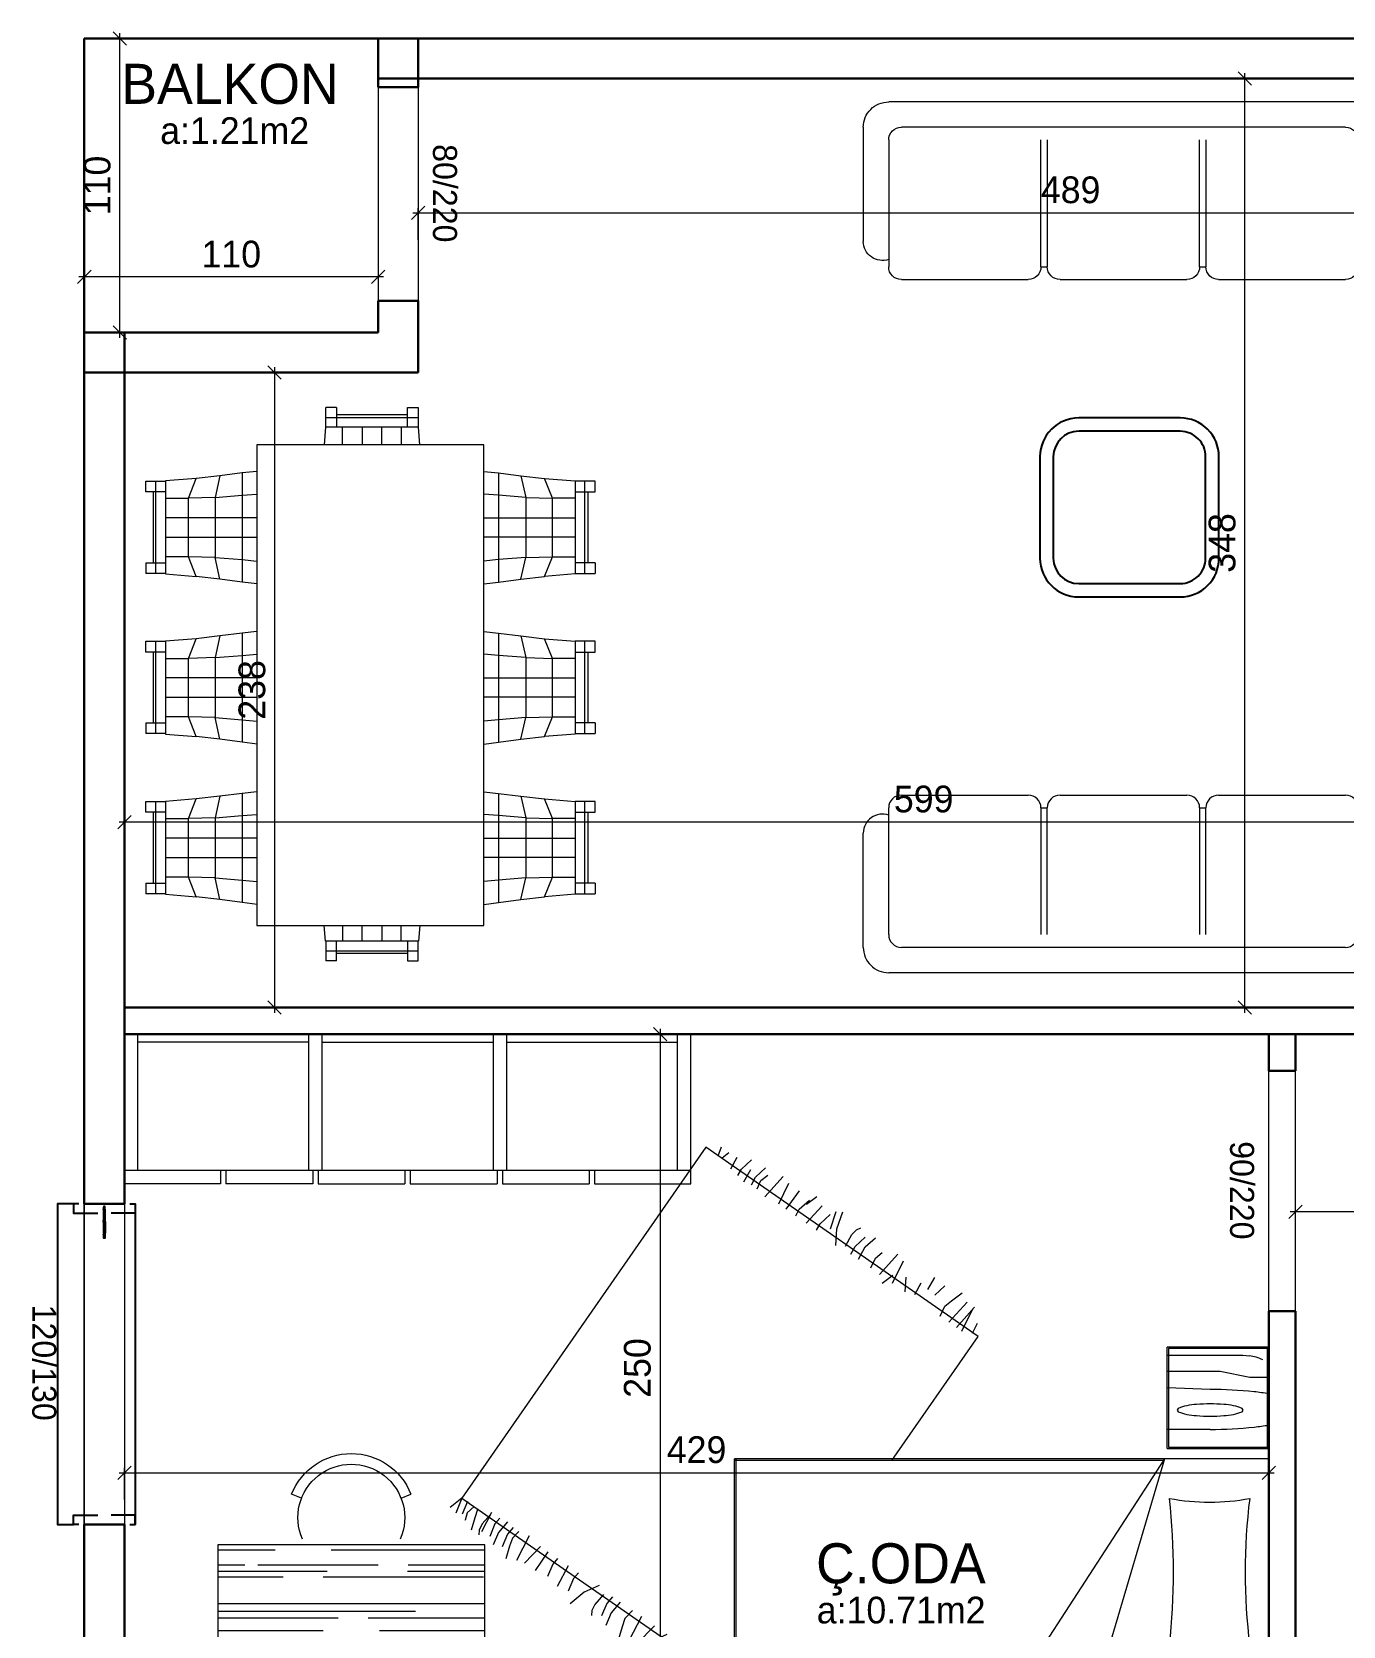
# Model space of a CAD drawing. Header units: centimetres. Extents: x 562865 to 1310255, y -148070 to 32737.
# Drawn here: x 620738 to 621229, y 19116 to 19713 of the extents above; entities that cross this region are included whole.
import ezdxf
from ezdxf.enums import TextEntityAlignment as Align

# ---------------------------------------------------------------- set-up
doc = ezdxf.new("R2010")
doc.units = ezdxf.units.CM
doc.header["$LTSCALE"] = 2.5
doc.layers.get('0').update_dxf_attribs({"color": 86})
for name, color, linetype in [('alan', 7, 'Continuous'), ('kapi-yazi', 7, 'Continuous'), ('mahal', 7, 'Continuous'), ('penc-yazi', 7, 'Continuous'), ('pencere', 7, 'Continuous')]:
    doc.layers.add(name, color=color, linetype=linetype)
for name, color, linetype, lineweight in [('DUVAR', 4, 'Continuous', 30), ('duvar-kesim', 7, 'Continuous', 0), ('iç ölçü', 106, 'Continuous', 18)]:
    doc.layers.add(name, color=color, linetype=linetype, lineweight=lineweight)
doc.styles.add('PINAR', font='comic.ttf')
doc.dimstyles.new('TEMİZ ÖLÇÜ', dxfattribs={"dimtxt": 10, "dimasz": 5, "dimexe": 1.8, "dimexo": 0.625, "dimgap": 3, "dimtad": 1, "dimdec": 0, "dimrnd": 0.5, "dimzin": 1, "dimdsep": 46, "dimtxsty": 'PINAR', "dimblk": 'OBLIQUE', "dimcen": 0.9, "dimdle": 2, "dimclrd": 256, "dimclre": 256, "dimclrt": 7, "dimadec": 0, "dimazin": 0, "dimtfac": 1, "dimtdec": 0, "dimtofl": 0, "dimtmove": 2, "dimatfit": 2, "dimfxl": 10, "dimfxlon": 1, "dimlwd": -1, "dimlwe": -1, "dimarcsym": 0})

# ---------------------------------------------------------------- blocks, each defined once
blk = doc.blocks.new('_Oblique')
at = {"color": 0, "linetype": 'ByBlock', "lineweight": -2}
blk.add_line((-0.5, -0.5), (0.5, 0.5), dxfattribs=at)
blk = doc.blocks.new('*D1370')
at = {"layer": 'Defpoints', "color": 0}
for p in [(621192, 19695.72), (621222.27, 19695.72), (621212.27, 19348.01)]:
    blk.add_point(p, dxfattribs=at)
at = {"layer": 'iç ölçü'}
for p, q in [((621192, 19346.01), (621192, 19697.72)), ((621202, 19695.72), (621190.2, 19695.72)), ((621202, 19348.01), (621190.2, 19348.01))]:
    blk.add_line(p, q, dxfattribs=at)
at = {"layer": 'iç ölçü', "linetype": 'ByBlock', "xscale": 5, "yscale": 5, "zscale": 5}
for p, rotation in [((621192, 19695.72), 90), ((621192, 19348.01), 270)]:
    blk.add_blockref('_Oblique', p, dxfattribs=dict(at, rotation=rotation))
at = {"layer": 'iç ölçü', "color": 7, "insert": (621183.54, 19521.87), "char_height": 10, "attachment_point": 5, "rotation": 90, "style": 'PINAR'}
blk.add_mtext('348', dxfattribs=at)
blk = doc.blocks.new('*D1371')
at = {"layer": 'Defpoints', "color": 0}
for p in [(621370.96, 19638.45), (620772.63, 19522.11), (620772.63, 19417.41)]:
    blk.add_point(p, dxfattribs=at)
at = {"layer": 'iç ölçü'}
for p, q in [((620772.63, 19427.41), (620772.63, 19415.61)), ((621370.96, 19427.41), (621370.96, 19415.61)), ((621372.96, 19417.41), (620770.63, 19417.41))]:
    blk.add_line(p, q, dxfattribs=at)
at = {"layer": 'iç ölçü', "linetype": 'ByBlock', "xscale": 5, "yscale": 5, "zscale": 5, "rotation": 180}
blk.add_blockref('_Oblique', (620772.63, 19417.41), dxfattribs=at)
at = {"layer": 'iç ölçü', "linetype": 'ByBlock', "xscale": 5, "yscale": 5, "zscale": 5}
blk.add_blockref('_Oblique', (621370.96, 19417.41), dxfattribs=at)
at = {"layer": 'iç ölçü', "color": 7, "insert": (621071.79, 19425.96), "char_height": 10, "attachment_point": 5, "style": 'PINAR'}
blk.add_mtext('599', dxfattribs=at)
blk = doc.blocks.new('*D1372')
at = {"layer": 'Defpoints', "color": 0}
for p in [(621370.96, 19645.43), (621370.96, 19638.45), (620882.63, 19632.63)]:
    blk.add_point(p, dxfattribs=at)
at = {"layer": 'iç ölçü'}
for p, q in [((620880.63, 19645.43), (621372.96, 19645.43)), ((620882.63, 19635.43), (620882.63, 19647.23)), ((621370.96, 19639.07), (621370.96, 19647.23))]:
    blk.add_line(p, q, dxfattribs=at)
at = {"layer": 'iç ölçü', "linetype": 'ByBlock', "xscale": 5, "yscale": 5, "zscale": 5, "rotation": 180}
blk.add_blockref('_Oblique', (620882.63, 19645.43), dxfattribs=at)
at = {"layer": 'iç ölçü', "linetype": 'ByBlock', "xscale": 5, "yscale": 5, "zscale": 5}
blk.add_blockref('_Oblique', (621370.96, 19645.43), dxfattribs=at)
at = {"layer": 'iç ölçü', "color": 7, "insert": (621126.79, 19654.03), "char_height": 10, "attachment_point": 5, "style": 'PINAR'}
blk.add_mtext('489', dxfattribs=at)
blk = doc.blocks.new('*D1373')
at = {"layer": 'Defpoints', "color": 0}
for p in [(620820.13, 19585.72), (620820.13, 19348.01), (620828.79, 19348.01)]:
    blk.add_point(p, dxfattribs=at)
at = {"layer": 'iç ölçü'}
for p, q in [((620820.76, 19585.72), (620830.59, 19585.72)), ((620828.79, 19587.72), (620828.79, 19346.01)), ((620820.76, 19348.01), (620830.59, 19348.01))]:
    blk.add_line(p, q, dxfattribs=at)
at = {"layer": 'iç ölçü', "linetype": 'ByBlock', "xscale": 5, "yscale": 5, "zscale": 5}
for p, rotation in [((620828.79, 19585.72), 90), ((620828.79, 19348.01), 270)]:
    blk.add_blockref('_Oblique', p, dxfattribs=dict(at, rotation=rotation))
at = {"layer": 'iç ölçü', "color": 7, "insert": (620820.41, 19466.87), "char_height": 10, "attachment_point": 5, "rotation": 90, "style": 'PINAR'}
blk.add_mtext('238', dxfattribs=at)
blk = doc.blocks.new('*D1335')
at = {"layer": 'Defpoints', "color": 0}
for p in [(621008.06, 19338.01), (620973.13, 19088.01), (621008.06, 19088.01)]:
    blk.add_point(p, dxfattribs=at)
at = {"layer": 'iç ölçü'}
for p, q in [((620983.13, 19338.01), (620971.33, 19338.01)), ((620973.13, 19340.01), (620973.13, 19086.01)), ((620983.13, 19088.01), (620971.33, 19088.01))]:
    blk.add_line(p, q, dxfattribs=at)
at = {"layer": 'iç ölçü', "linetype": 'ByBlock', "xscale": 5, "yscale": 5, "zscale": 5}
for p, rotation in [((620973.13, 19338.01), 90), ((620973.13, 19088.01), 270)]:
    blk.add_blockref('_Oblique', p, dxfattribs=dict(at, rotation=rotation))
at = {"layer": 'iç ölçü', "color": 7, "insert": (620964.66, 19213.01), "char_height": 10, "attachment_point": 5, "rotation": 90, "style": 'PINAR'}
blk.add_mtext('250', dxfattribs=at)
blk = doc.blocks.new('*D1336')
at = {"layer": 'Defpoints', "color": 0}
for p in [(621200.96, 19190.05), (621200.96, 19173.77), (620772.63, 19051.52)]:
    blk.add_point(p, dxfattribs=at)
at = {"layer": 'iç ölçü'}
for p, q in [((621200.96, 19183.77), (621200.96, 19171.97)), ((620770.63, 19173.77), (621202.96, 19173.77)), ((620772.63, 19163.77), (620772.63, 19175.57))]:
    blk.add_line(p, q, dxfattribs=at)
at = {"layer": 'iç ölçü', "linetype": 'ByBlock', "xscale": 5, "yscale": 5, "zscale": 5, "rotation": 180}
blk.add_blockref('_Oblique', (620772.63, 19173.77), dxfattribs=at)
at = {"layer": 'iç ölçü', "linetype": 'ByBlock', "xscale": 5, "yscale": 5, "zscale": 5}
blk.add_blockref('_Oblique', (621200.96, 19173.77), dxfattribs=at)
at = {"layer": 'iç ölçü', "color": 7, "insert": (620986.79, 19182.37), "char_height": 10, "attachment_point": 5, "style": 'PINAR'}
blk.add_mtext('429', dxfattribs=at)
blk = doc.blocks.new('*D1376')
at = {"layer": 'Defpoints', "color": 0}
for p in [(621210.96, 19271.51), (621210.96, 19259.25), (621370.96, 19259.25)]:
    blk.add_point(p, dxfattribs=at)
at = {"layer": 'iç ölçü'}
for p, q in [((621210.96, 19261.51), (621210.96, 19273.31)), ((621370.96, 19261.51), (621370.96, 19273.31)), ((621372.96, 19271.51), (621208.96, 19271.51))]:
    blk.add_line(p, q, dxfattribs=at)
at = {"layer": 'iç ölçü', "linetype": 'ByBlock', "xscale": 5, "yscale": 5, "zscale": 5, "rotation": 180}
blk.add_blockref('_Oblique', (621210.96, 19271.51), dxfattribs=at)
at = {"layer": 'iç ölçü', "linetype": 'ByBlock', "xscale": 5, "yscale": 5, "zscale": 5}
blk.add_blockref('_Oblique', (621370.96, 19271.51), dxfattribs=at)
at = {"layer": 'iç ölçü', "color": 7, "insert": (621290.96, 19280.02), "char_height": 10, "attachment_point": 5, "style": 'PINAR'}
blk.add_mtext('160', dxfattribs=at)
blk = doc.blocks.new('*D1379')
at = {"layer": 'Defpoints', "color": 0}
for p in [(620757.63, 19655.72), (620867.63, 19655.72), (620757.63, 19621.57)]:
    blk.add_point(p, dxfattribs=at)
at = {"layer": 'iç ölçü'}
for p, q in [((620757.63, 19631.57), (620757.63, 19619.77)), ((620867.63, 19631.57), (620867.63, 19619.77)), ((620869.63, 19621.57), (620755.63, 19621.57))]:
    blk.add_line(p, q, dxfattribs=at)
at = {"layer": 'iç ölçü', "linetype": 'ByBlock', "xscale": 5, "yscale": 5, "zscale": 5, "rotation": 180}
blk.add_blockref('_Oblique', (620757.63, 19621.57), dxfattribs=at)
at = {"layer": 'iç ölçü', "linetype": 'ByBlock', "xscale": 5, "yscale": 5, "zscale": 5}
blk.add_blockref('_Oblique', (620867.63, 19621.57), dxfattribs=at)
at = {"layer": 'iç ölçü', "color": 7, "insert": (620812.63, 19629.97), "char_height": 10, "attachment_point": 5, "style": 'PINAR'}
blk.add_mtext('110', dxfattribs=at)
blk = doc.blocks.new('*D1380')
at = {"layer": 'Defpoints', "color": 0}
for p in [(620764.68, 19710.72), (620770.89, 19710.72), (620764.68, 19600.72)]:
    blk.add_point(p, dxfattribs=at)
at = {"layer": 'iç ölçü'}
for p, q in [((620765.3, 19710.72), (620772.69, 19710.72)), ((620770.89, 19598.72), (620770.89, 19712.72)), ((620765.3, 19600.72), (620772.69, 19600.72))]:
    blk.add_line(p, q, dxfattribs=at)
at = {"layer": 'iç ölçü', "linetype": 'ByBlock', "xscale": 5, "yscale": 5, "zscale": 5}
for p, rotation in [((620770.89, 19710.72), 90), ((620770.89, 19600.72), 270)]:
    blk.add_blockref('_Oblique', p, dxfattribs=dict(at, rotation=rotation))
at = {"layer": 'iç ölçü', "color": 7, "insert": (620762.48, 19655.72), "char_height": 10, "attachment_point": 5, "rotation": 90, "style": 'PINAR'}
blk.add_mtext('110', dxfattribs=at)
blk = doc.blocks.new('Yatak-1b')
for p, q in [((-41.84, 200), (-41.84, 162)), ((-3.84, 200), (-41.84, 200)), ((-41.34, 199.5), (-41.34, 162.5)), ((-4.34, 199.5), (-41.34, 199.5)), ((-4.34, 162.5), (-4.34, 199.5)), ((-3.84, 162), (-3.84, 200)), ((91, 200), (0, 200)), ((0, 200), (0, 0)), ((91, 135.49), (91, 200)), ((-3.84, 162), (-41.84, 162)), ((-41.34, 162.5), (-4.34, 162.5)), ((91, 135.49), (91, 0)), ((91, 0), (0, 0))]:
    blk.add_line(p, q)
at = {"color": 33}
for p, q in [((-30.61, 192.93), (-30.61, 200)), ((-38.77, 190.26), (-38.52, 192.73)), ((-32.82, 181.86), (-30.61, 192.93)), ((-38.77, 162), (-38.77, 190.26)), ((-18.26, 190.4), (-18.88, 190.01)), ((-17.64, 190.01), (-18.26, 190.4)), ((-32.82, 162), (-32.82, 181.86)), ((-25.94, 178.05), (-26.6, 162)), ((-11.02, 178.05), (-10.96, 162)), ((-18.88, 166.12), (-18.26, 165.73)), ((-18.26, 165.73), (-17.64, 166.12)), ((0, 160.94), (75.67, 111.85)), ((0, 160.94), (91, 134.01)), ((75.67, 111.85), (89.99, 133.93))]:
    blk.add_line(p, q, dxfattribs=at)
at = {"color": 8}
for p, q in [((0.6, 160.76), (0.6, 0)), ((89.99, 0), (89.99, 133.93)), ((-49.19, 83.08), (-56.71, 89.9)), ((-47.07, 89.15), (-50.79, 90.94)), ((-59.17, 81.3), (-62.11, 85.23)), ((-51.11, 80.31), (-58.63, 87.13)), ((-47.74, 85.17), (-56.13, 89.18)), ((-61.26, 74.95), (-64.74, 78.69)), ((-57.12, 78.8), (-59.17, 81.3)), ((-53.41, 77.01), (-57.12, 78.8)), ((-63.33, 72.44), (-67.89, 74.95)), ((-61.55, 67.53), (-65.89, 69.88)), ((-69.04, 54.26), (-76.67, 61.18)), ((-65.78, 59.22), (-74.17, 63.22)), ((-62.52, 63.9), (-68.03, 64.28)), ((-75.16, 52.84), (-77.21, 55.35)), ((-65.81, 55.34), (-68.75, 59.28)), ((-79.54, 45.15), (-83.02, 48.9)), ((-79.3, 48.99), (-82.78, 52.74)), ((-74.74, 46.49), (-79.3, 48.99)), ((-71.45, 51.06), (-75.16, 52.84)), ((-85.76, 45.75), (-86.51, 47.37)), ((-83.93, 43.92), (-85.76, 45.75)), ((-79.59, 41.57), (-83.93, 43.92)), ((-76.66, 43.57), (-79.54, 45.15)), ((-86.12, 35.9), (-92.56, 38.14)), ((-86.07, 38.32), (-92.51, 40.57)), ((-87.99, 32.08), (-91.46, 35.83)), ((-79.85, 37.9), (-86.07, 38.32)), ((-95.29, 26.97), (-98.24, 30.9)), ((-88.24, 26.9), (-94.75, 32.8)), ((-85.56, 30.75), (-87.99, 32.08)), ((-93.5, 19.33), (-100.38, 24.33)), ((-93.4, 24.29), (-96.88, 28.04)), ((-90.98, 22.96), (-93.4, 24.29)), ((-98.05, 11.36), (-105.67, 18.28)), ((-95.4, 16.61), (-103.17, 20.32)), ((-104.17, 9.94), (-106.21, 12.44)), ((-108.44, 2.66), (-111.92, 6.4)), ((-105.41, 7.93), (-108.89, 11.68)), ((-103.74, 3.58), (-108.3, 6.09)), ((-102.53, 6.35), (-105.41, 7.93)), ((-101.07, 8.45), (-104.17, 9.94)), ((-108.59, -1.33), (-112.93, 1.02)), ((-106.02, 1.32), (-108.44, 2.66)), ((89.99, 0.6), (0, 0.6)), ((-113.47, -6.12), (-116.77, -4.82)), ((-112.66, -4.63), (-114.7, -2.13)), ((80.54, -4), (87.22, -10.46)), ((77.17, -8.85), (86.18, -13.52)), ((71.74, -16.83), (75.67, -20.23)), ((74.87, -12.16), (77.84, -15.01)), ((77.84, -15.01), (80.9, -16.06)), ((68.82, -23.09), (72.54, -26.34)), ((75.67, -20.23), (80.4, -22.19)), ((65.76, -25.26), (68.03, -30.3)), ((72.54, -26.34), (74.88, -27.42)), ((74.88, -27.42), (76.67, -27.55)), ((59, -34.74), (68.14, -39.47)), ((62.51, -29.95), (69.18, -36.42)), ((68.03, -30.3), (72.38, -35.55)), ((56.83, -38.11), (59.8, -40.97)), ((59.8, -40.97), (62.86, -42.01)), ((51.63, -45.6), (54.12, -47.75)), ((53.7, -42.79), (57.63, -46.19)), ((57.63, -46.19), (62.36, -48.14)), ((62.86, -42.01), (67.57, -43.4)), ((47.43, -50.57), (49.99, -56.25)), ((50.78, -49.05), (54.5, -52.29)), ((54.12, -47.75), (58.84, -49.71)), ((54.5, -52.29), (56.84, -53.37)), ((56.84, -53.37), (58.63, -53.51)), ((42.72, -58.41), (44.81, -60.22)), ((49.99, -56.25), (54.34, -61.5)), ((40.04, -62.27), (47.84, -66.31)), ((44.81, -60.22), (49.53, -62.18)), ((34.78, -69.84), (41.86, -74.54)), ((37.31, -66.2), (39.4, -68.01)), ((39.4, -68.01), (44.12, -69.97)), ((28.89, -76.87), (38.03, -81.61)), ((32.89, -72.56), (39.08, -78.55)), ((25.76, -82.82), (28.25, -84.97)), ((27.22, -80.72), (29.7, -83.1)), ((29.7, -83.1), (32.75, -84.15)), ((22.27, -87.84), (24.36, -89.65)), ((23.59, -84.92), (27.53, -88.32)), ((27.53, -88.32), (32.25, -90.28)), ((28.25, -84.97), (32.97, -86.93)), ((32.75, -84.15), (37.47, -85.53)), ((20.13, -90.91), (27.33, -94.64)), ((20.67, -91.18), (24.39, -94.43)), ((24.36, -89.65), (29.08, -91.61)), ((24.39, -94.43), (26.74, -95.51)), ((16.04, -99.92), (20.76, -101.87)), ((17.89, -97.42), (20.25, -100.06)), ((19, -96.14), (22.05, -97.19)), ((20.25, -100.06), (22.93, -100.82)), ((22.05, -97.19), (26.77, -98.57)), ((22.93, -100.82), (23.01, -100.87)), ((26.74, -95.51), (28.52, -95.64)), ((14.74, -101.98), (20.3, -104.23)), ((14.74, -101.98), (18.18, -106.4))]:
    blk.add_line(p, q, dxfattribs=at)
at = {"color": 33}
blk.add_lwpolyline([(0.6, 58.91), (-45.85, 91.2), (-116.64, -10.66), (14.74, -101.98), (85.53, -0.12), (84.49, 0.6)], dxfattribs=at)
for centre, radius, start, end in [((-23.6, 191.24), 15, 154.00852, 174.28557), ((56.8, 185.92), 82.34, 170.15442, 174.01793), ((-94.18, 185.92), 82.75, 5.98206, 9.79577), ((131.89, 178.05), 157.84, 174.01794, 180), ((-169.27, 178.05), 158.25, 0, 5.98207), ((-66.67, 177.87), 82.89, 349.57411, 10.42589), ((42.35, 412.24), 221.09, 262.85499, 277.14501), ((205.69, 177.87), 136.67, 173.69908, 186.30092), ((13.83, 180.53), 34.29, 169.47569, 175.59966), ((-5.93, 184.2), 14.19, 155.8434, 169.47569), ((-30.59, 184.2), 14.19, 10.52432, 24.15659), ((-50.35, 180.53), 34.29, 4.40038, 10.52429), ((45.83, 178.06), 66.38, 175.59963, 180), ((-82.35, 178.06), 66.38, 0, 4.40034), ((45.83, 178.06), 66.38, 180, 184.40034), ((-82.35, 178.06), 66.38, 355.59963, 0), ((13.83, 175.6), 34.29, 184.40038, 190.52429), ((-5.93, 171.93), 14.19, 190.5243, 204.1566), ((-30.59, 171.93), 14.19, 335.8434, 349.47569), ((-50.35, 175.6), 34.29, 349.4757, 355.59966), ((42.35, -94.99), 259.31, 83.91241, 96.08759)]:
    blk.add_arc(centre, radius, start, end, dxfattribs=at)
blk = doc.blocks.new('A$C355D1F9A')
for p, q in [((0, 0), (0, 212)), ((56, 212), (0, 212)), ((51, 212), (51, 0)), ((56, 176), (56, 212)), ((51, 207), (0, 207)), ((3, 143), (3, 207)), ((51, 176), (56, 176)), ((51, 174), (56, 174)), ((56, 141.5), (56, 174)), ((51, 143), (0, 143)), ((51, 138), (0, 138)), ((3, 138), (3, 74)), ((51, 141.5), (56, 141.5)), ((51, 139.5), (56, 139.5)), ((56, 139.5), (56, 107)), ((51, 107), (56, 107)), ((51, 105), (56, 105)), ((56, 105), (56, 72.5)), ((0, 74), (51, 74)), ((51, 72.5), (56, 72.5)), ((0, 69), (51, 69)), ((3, 69), (3, 5)), ((51, 70.5), (56, 70.5)), ((56, 70.5), (56, 38)), ((51, 38), (56, 38)), ((51, 36), (56, 36)), ((56, 36), (56, 0)), ((51, 5), (0, 5)), ((56, 0), (0, 0))]:
    blk.add_line(p, q)
blk = doc.blocks.new('Table-4')
at = {"color": 33}
for p, q in [((-18.61, 72.46), (-22.33, 73.93)), ((18.61, 72.46), (22.33, 73.93)), ((-50, 0), (-50, 55)), ((-50, 55), (50, 55)), ((50, 55), (50, 0)), ((50, 0), (-50, 0))]:
    blk.add_line(p, q, dxfattribs=at)
at = {"color": 8}
for p, q in [((-50, 52.95), (7.5, 52.95)), ((28.5, 52.95), (50, 52.95)), ((-50, 47.4), (-21.3, 47.4)), ((-50, 45), (-21, 45)), ((-49.5, 42.9), (10.5, 42.9)), ((-10.05, 47.4), (34.95, 47.4)), ((9, 45), (50, 45)), ((25.5, 42.9), (50, 42.9)), ((39.9, 47.4), (50, 47.4)), ((-50, 32.85), (50, 32.85)), ((-24, 30), (50, 30)), ((-50, 27.45), (-6.3, 27.45)), ((4.95, 27.45), (49.95, 27.45)), ((-50, 22.8), (-10.5, 22.8)), ((10.5, 22.8), (50, 22.8)), ((-50, 15), (18, 15)), ((-50, 12.75), (-7.5, 12.75)), ((7.5, 12.75), (50, 12.75)), ((33, 15), (50, 15)), ((-50, 7.5), (8.7, 7.5)), ((19.95, 7.5), (50, 7.5)), ((-50, 2.7), (49.5, 2.7))]:
    blk.add_line(p, q, dxfattribs=at)
at = {"color": 33}
blk.add_arc((0, 65.13), 24, 21.5068, 158.4932, dxfattribs=at)
at = {"color": 0}
blk.add_arc((0, 65.13), 20, 336.31075, 203.68925, dxfattribs=at)
blk = doc.blocks.new('fm-win2')
at = {"color": 8, "linetype": 'Continuous'}
for p, q in [((11, 1.4), (11, 0.2)), ((11, 1.4), (54.3, 1.4)), ((11, 0.2), (54.3, 0.2)), ((12, 1.4), (12, 0.2)), ((12.8, 3), (52.5, 3)), ((53.3, 1.4), (53.3, 0.2)), ((54.3, 1.4), (54.3, 0.2)), ((63.9, 0.3), (63.9, -0.9)), ((63.9, 0.3), (103.2, 0.3)), ((64.9, 0.3), (64.9, -0.9)), ((102.2, 0.3), (102.2, -0.9)), ((103.2, 0.3), (103.2, -0.9)), ((12.9, -1.9), (52.3, -1.9)), ((63.9, -0.9), (103.2, -0.9)), ((65.4, -3.3), (101.6, -3.3))]:
    blk.add_line(p, q, dxfattribs=at)
at = {"linetype": 'Continuous'}
for points in [[(7, -1.8), (0, -1.8), (0, 1.8), (7, 1.8)], [(7.5, -1.7), (7.5, -0.1), (7.2, -0.1), (7.2, 0.2), (7.5, 0.2), (7.5, 0.7), (7.2, 0.7), (7.2, 1), (7.5, 1), (7.5, 2), (6.2, 2), (6.2, 2.7), (5.6, 2.7), (5.5, 2), (5.2, 2), (5.4, 3), (12.5, 3), (12.7, 2), (12.4, 2), (12.3, 2.7), (11.7, 2.7), (11.7, 2), (10.5, 2), (10.5, 1), (10.8, 1), (10.8, 0.7), (10.5, 0.7), (10.5, 0.2), (10.8, 0.2), (10.8, -0.1), (10.5, -0.1), (10.5, -1.7), (10.8, -1.7), (10.8, -2), (7.2, -2), (7.2, -1.7)], [(58, 2), (59.2, 2), (59.2, 2.7), (59.8, 2.7), (59.9, 2), (60.2, 2), (60, 3), (52.8, 3), (52.6, 2), (52.9, 2), (53, 2.7), (53.5, 2.7), (53.5, 2), (54.7, 2), (54.7, 1), (54.4, 1), (54.4, 0.7), (54.7, 0.7), (54.7, 0.2), (54.4, 0.2), (54.4, -0.1), (54.7, -0.1), (54.7, -1.7), (54.4, -1.7), (54.4, -2), (58.3, -2), (58.3, -1.7), (58, -1.7), (58, -0.1), (58.3, -0.1), (58.3, 0.2), (58, 0.2), (58, 0.7), (58.3, 0.7), (58.3, 1), (58, 1)], [(63.1, -1.2), (63.1, 0.9), (63.9, 0.9), (63.9, 1.6), (64.4, 1.6), (64.5, 0.9), (64.9, 0.9), (64.7, 1.9), (59.8, 1.9), (59.8, 1.6), (59.9, 1.6), (59.9, 0.8), (59.1, 0.8), (59.1, -0.2), (60.1, -0.2), (60.1, -1.8), (59.1, -1.8), (59.1, -2.3), (57.5, -2.3), (57.5, -3.5), (63.4, -3.5), (63.4, -3.2), (63.1, -3.2), (63.1, -1.4), (63.4, -1.4), (63.4, -1.2)], [(104, -1.4), (103.7, -1.4), (103.7, -1.2), (104, -1.2), (104, 0.9), (103.1, 0.9), (103.1, 1.6), (102.6, 1.6), (102.5, 0.9), (102.2, 0.9), (102.4, 1.9), (107.3, 1.9), (107.3, 1.6), (107.2, 1.6), (107.2, 0.8), (108, 0.8), (108, -0.2), (107, -0.2), (107, -1.8), (108, -1.8), (108, -2.3), (109.5, -2.3), (109.5, -3.5), (103.7, -3.5), (103.7, -3.2), (104, -3.2)], [(109, 0.7), (108.7, 0.7), (108.7, 1), (109, 1), (109, 2), (107.8, 2), (107.8, 2.7), (107.2, 2.7), (107.1, 2), (106.8, 2), (107, 3), (114.4, 3), (114.6, 2), (114.2, 2), (114.1, 2.7), (113.6, 2.7), (113.6, 2), (112.3, 2), (112.3, 1), (112.6, 1), (112.6, 0.7), (112.3, 0.7), (112.3, 0.2), (112.6, 0.2), (112.6, -0.1), (112.3, -0.1), (112.3, -1.7), (112.6, -1.7), (112.6, -2), (108.7, -2), (108.7, -1.7), (109, -1.7), (109, -0.1), (108.7, -0.1), (108.7, 0.2), (109, 0.2)], [(113, -1.8), (120, -1.8), (120, 1.8), (113, 1.8)]]:
    blk.add_lwpolyline(points, close=True, dxfattribs=at)
at = {"color": 8, "linetype": 'Continuous'}
blk.add_lwpolyline([(63.4, 1.9), (65.2, 3.7), (101.8, 3.7), (103.6, 1.9)], dxfattribs=at)
for points in [[(10.9, -1.4), (10.9, -1.9), (12.6, -1.9), (12.6, -0.5), (12.3, -0.5), (12.3, -1), (11.8, -1), (11.8, -0.5), (11.5, -0.5), (11.5, -1.1), (10.7, -1.1), (10.7, -0.5), (10.6, -0.5), (10.6, -1.4)], [(54.3, -1.4), (54.3, -1.9), (52.6, -1.9), (52.6, -0.5), (52.9, -0.5), (52.9, -1), (53.4, -1), (53.4, -0.5), (53.7, -0.5), (53.7, -1.1), (54.5, -1.1), (54.5, -0.5), (54.6, -0.5), (54.6, -1.4)], [(63.2, -2.4), (63.5, -2.4), (63.5, -3.3), (65.2, -3.3), (65.2, -1.6), (64.9, -1.6), (64.9, -2.1), (64.4, -2.1), (64.4, -1.6), (64.1, -1.6), (64.1, -2.1), (63.3, -2.1), (63.3, -1.6), (63.2, -1.6)], [(103.9, -2.4), (103.6, -2.4), (103.6, -3.3), (101.9, -3.3), (101.9, -1.6), (102.2, -1.6), (102.2, -2.1), (102.7, -2.1), (102.7, -1.6), (103, -1.6), (103, -2.1), (103.8, -2.1), (103.8, -1.6), (103.9, -1.6)]]:
    blk.add_lwpolyline(points, close=True, dxfattribs=at)
blk = doc.blocks.new('A$C29BB3DDB')
at = {"color": 33}
for p, q in [((66.2, 207.23), (66.2, 199.8)), ((70.21, 207.23), (66.2, 207.23)), ((100.78, 203.42), (66.2, 203.42)), ((70.21, 199.8), (70.21, 207.23)), ((70.21, 204.47), (96.77, 204.47)), ((96.77, 207.23), (96.77, 199.8)), ((96.77, 207.23), (100.78, 207.23)), ((100.78, 199.8), (100.78, 207.23)), ((66.13, 199.8), (100.91, 199.8)), ((0, 179.59), (7.43, 179.59)), ((0, 175.58), (0, 179.59)), ((3.81, 145.01), (3.81, 179.59)), ((7.43, 179.66), (7.43, 144.88)), ((160.8, 179.66), (160.8, 144.88)), ((168.23, 179.59), (160.8, 179.59)), ((164.41, 145.01), (164.41, 179.59)), ((168.23, 175.58), (168.23, 179.59)), ((7.43, 175.58), (0, 175.58)), ((2.76, 175.58), (2.76, 149.02)), ((160.8, 175.58), (168.23, 175.58)), ((165.46, 175.58), (165.46, 149.02)), ((0, 149.02), (7.43, 149.02)), ((0, 149.02), (0, 145.01)), ((7.43, 145.01), (0, 145.01)), ((168.23, 149.02), (160.8, 149.02)), ((160.8, 145.01), (168.23, 145.01)), ((168.23, 149.02), (168.23, 145.01)), ((0, 119.64), (7.43, 119.64)), ((0, 115.63), (0, 119.64)), ((3.81, 85.06), (3.81, 119.64)), ((7.43, 119.7), (7.43, 84.93)), ((160.8, 119.7), (160.8, 84.93)), ((168.23, 119.64), (160.8, 119.64)), ((164.41, 85.06), (164.41, 119.64)), ((168.23, 115.63), (168.23, 119.64)), ((7.43, 115.63), (0, 115.63)), ((2.76, 115.63), (2.76, 89.07)), ((160.8, 115.63), (168.23, 115.63)), ((165.46, 115.63), (165.46, 89.07)), ((0, 89.07), (7.43, 89.07)), ((0, 89.07), (0, 85.06)), ((7.43, 85.06), (0, 85.06)), ((168.23, 89.07), (160.8, 89.07)), ((160.8, 85.06), (168.23, 85.06)), ((168.23, 89.07), (168.23, 85.06)), ((0, 59.62), (7.43, 59.62)), ((0, 55.61), (0, 59.62)), ((7.43, 55.61), (0, 55.61)), ((2.76, 55.61), (2.76, 29.05)), ((3.81, 25.04), (3.81, 59.62)), ((7.43, 59.68), (7.43, 24.91)), ((160.8, 59.68), (160.8, 24.91)), ((168.23, 59.62), (160.8, 59.62)), ((160.8, 55.61), (168.23, 55.61)), ((164.41, 25.04), (164.41, 59.62)), ((165.46, 55.61), (165.46, 29.05)), ((168.23, 55.61), (168.23, 59.62)), ((0, 29.05), (7.43, 29.05)), ((0, 29.05), (0, 25.04)), ((7.43, 25.04), (0, 25.04)), ((168.23, 29.05), (160.8, 29.05)), ((160.8, 25.04), (168.23, 25.04)), ((168.23, 29.05), (168.23, 25.04)), ((66.13, 7.43), (100.91, 7.43)), ((66.2, 0), (66.2, 7.43)), ((70.21, 7.43), (70.21, 0)), ((96.77, 0), (96.77, 7.43)), ((100.78, 7.43), (100.78, 0)), ((100.78, 3.81), (66.2, 3.81)), ((70.21, 2.76), (96.77, 2.76)), ((70.21, 0), (66.2, 0)), ((96.77, 0), (100.78, 0))]:
    blk.add_line(p, q, dxfattribs=at)
for p, q in [((65.6, 193.2), (66.13, 199.8)), ((72.58, 199.8), (72.58, 193.2)), ((79.87, 193.2), (79.87, 199.8)), ((87.17, 199.8), (87.17, 193.2)), ((94.53, 193.2), (94.53, 199.8)), ((100.91, 199.8), (101.44, 193.2)), ((41.61, 13.21), (41.61, 193.2)), ((41.61, 193.2), (126.61, 193.2)), ((126.61, 193.2), (126.61, 13.21)), ((18.93, 180.58), (7.43, 179.66)), ((15.97, 173.21), (18.93, 180.58)), ((27.81, 181.63), (18.93, 180.58)), ((27.81, 181.63), (25.97, 173.48)), ((36.16, 182.68), (27.81, 181.63)), ((41.61, 183.27), (36.16, 182.68)), ((36.16, 182.68), (36.16, 141.79)), ((126.61, 183.27), (132.07, 182.68)), ((132.07, 182.68), (132.07, 141.79)), ((132.07, 182.68), (140.42, 181.63)), ((140.42, 181.63), (142.26, 173.48)), ((140.42, 181.63), (149.29, 180.58)), ((152.25, 173.21), (149.29, 180.58)), ((149.29, 180.58), (160.8, 179.66)), ((7.43, 173.21), (15.97, 173.21)), ((25.97, 173.48), (15.97, 173.21)), ((15.97, 151.26), (15.97, 173.21)), ((25.97, 173.48), (36.16, 174.33)), ((25.97, 173.48), (25.97, 151.06)), ((36.16, 174.33), (41.61, 174.73)), ((132.07, 174.33), (126.61, 174.73)), ((142.26, 173.48), (132.07, 174.33)), ((142.26, 173.48), (152.25, 173.21)), ((142.26, 173.48), (142.26, 151.06)), ((152.25, 151.26), (152.25, 173.21)), ((160.8, 173.21), (152.25, 173.21)), ((41.61, 165.92), (7.43, 165.92)), ((126.61, 165.92), (160.8, 165.92)), ((7.43, 158.62), (41.61, 158.62)), ((160.8, 158.62), (126.61, 158.62)), ((15.97, 151.26), (7.43, 151.26)), ((25.97, 151.06), (15.97, 151.26)), ((18.93, 143.96), (15.97, 151.26)), ((27.81, 142.91), (25.97, 151.06)), ((25.97, 151.06), (36.16, 150.21)), ((36.16, 150.21), (41.61, 149.68)), ((132.07, 150.21), (126.61, 149.68)), ((142.26, 151.06), (132.07, 150.21)), ((140.42, 142.91), (142.26, 151.06)), ((142.26, 151.06), (152.25, 151.26)), ((149.29, 143.96), (152.25, 151.26)), ((152.25, 151.26), (160.8, 151.26)), ((7.43, 144.88), (18.93, 143.96)), ((27.81, 142.91), (18.93, 143.96)), ((140.42, 142.91), (149.29, 143.96)), ((160.8, 144.88), (149.29, 143.96)), ((36.16, 141.79), (27.81, 142.91)), ((41.68, 141.13), (36.16, 141.79)), ((126.55, 141.13), (132.07, 141.79)), ((132.07, 141.79), (140.42, 142.91)), ((18.93, 120.62), (7.43, 119.7)), ((15.97, 113.26), (18.93, 120.62)), ((27.81, 121.68), (18.93, 120.62)), ((27.81, 121.68), (25.97, 113.52)), ((36.16, 122.73), (27.81, 121.68)), ((41.61, 123.32), (36.16, 122.73)), ((36.16, 122.73), (36.16, 81.84)), ((126.61, 123.32), (132.07, 122.73)), ((132.07, 122.73), (132.07, 81.84)), ((132.07, 122.73), (140.42, 121.68)), ((140.42, 121.68), (149.29, 120.62)), ((140.42, 121.68), (142.26, 113.52)), ((152.25, 113.26), (149.29, 120.62)), ((149.29, 120.62), (160.8, 119.7)), ((25.97, 113.52), (15.97, 113.26)), ((25.97, 113.52), (36.16, 114.38)), ((25.97, 113.52), (25.97, 91.11)), ((36.16, 114.38), (41.61, 114.77)), ((132.07, 114.38), (126.61, 114.77)), ((142.26, 113.52), (132.07, 114.38)), ((142.26, 113.52), (152.25, 113.26)), ((142.26, 113.52), (142.26, 91.11)), ((7.43, 113.26), (15.97, 113.26)), ((15.97, 91.3), (15.97, 113.26)), ((152.25, 91.3), (152.25, 113.26)), ((160.8, 113.26), (152.25, 113.26)), ((41.61, 105.96), (7.43, 105.96)), ((126.61, 105.96), (160.8, 105.96)), ((7.43, 98.67), (41.61, 98.67)), ((160.8, 98.67), (126.61, 98.67)), ((15.97, 91.3), (7.43, 91.3)), ((25.97, 91.11), (15.97, 91.3)), ((18.93, 84.01), (15.97, 91.3)), ((27.81, 82.96), (25.97, 91.11)), ((25.97, 91.11), (36.16, 90.25)), ((36.16, 90.25), (41.61, 89.73)), ((132.07, 90.25), (126.61, 89.73)), ((142.26, 91.11), (132.07, 90.25)), ((140.42, 82.96), (142.26, 91.11)), ((142.26, 91.11), (152.25, 91.3)), ((149.29, 84.01), (152.25, 91.3)), ((152.25, 91.3), (160.8, 91.3)), ((7.43, 84.93), (18.93, 84.01)), ((27.81, 82.96), (18.93, 84.01)), ((140.42, 82.96), (149.29, 84.01)), ((160.8, 84.93), (149.29, 84.01)), ((36.16, 81.84), (27.81, 82.96)), ((41.68, 81.18), (36.16, 81.84)), ((126.55, 81.18), (132.07, 81.84)), ((132.07, 81.84), (140.42, 82.96)), ((18.93, 60.6), (7.43, 59.68)), ((15.97, 53.24), (18.93, 60.6)), ((27.81, 61.66), (18.93, 60.6)), ((27.81, 61.66), (25.97, 53.5)), ((36.16, 62.71), (27.81, 61.66)), ((41.61, 63.3), (36.16, 62.71)), ((36.16, 62.71), (36.16, 21.82)), ((126.61, 63.3), (132.07, 62.71)), ((132.07, 62.71), (132.07, 21.82)), ((132.07, 62.71), (140.42, 61.66)), ((140.42, 61.66), (149.29, 60.6)), ((140.42, 61.66), (142.26, 53.5)), ((149.29, 60.6), (160.8, 59.68)), ((152.25, 53.24), (149.29, 60.6)), ((25.97, 53.5), (36.16, 54.36)), ((36.16, 54.36), (41.61, 54.75)), ((132.07, 54.36), (126.61, 54.75)), ((142.26, 53.5), (132.07, 54.36)), ((7.43, 53.24), (15.97, 53.24)), ((25.97, 53.5), (15.97, 53.24)), ((15.97, 31.29), (15.97, 53.24)), ((25.97, 53.5), (25.97, 31.09)), ((142.26, 53.5), (142.26, 31.09)), ((142.26, 53.5), (152.25, 53.24)), ((152.25, 31.29), (152.25, 53.24)), ((160.8, 53.24), (152.25, 53.24)), ((41.61, 45.94), (7.43, 45.94)), ((126.61, 45.94), (160.8, 45.94)), ((7.43, 38.65), (41.61, 38.65)), ((160.8, 38.65), (126.61, 38.65)), ((15.97, 31.29), (7.43, 31.29)), ((25.97, 31.09), (15.97, 31.29)), ((18.93, 23.99), (15.97, 31.29)), ((25.97, 31.09), (36.16, 30.23)), ((27.81, 22.94), (25.97, 31.09)), ((36.16, 30.23), (41.61, 29.71)), ((132.07, 30.23), (126.61, 29.71)), ((142.26, 31.09), (132.07, 30.23)), ((140.42, 22.94), (142.26, 31.09)), ((142.26, 31.09), (152.25, 31.29)), ((149.29, 23.99), (152.25, 31.29)), ((152.25, 31.29), (160.8, 31.29)), ((7.43, 24.91), (18.93, 23.99)), ((27.81, 22.94), (18.93, 23.99)), ((140.42, 22.94), (149.29, 23.99)), ((160.8, 24.91), (149.29, 23.99)), ((36.16, 21.82), (27.81, 22.94)), ((41.68, 21.16), (36.16, 21.82)), ((126.55, 21.16), (132.07, 21.82)), ((132.07, 21.82), (140.42, 22.94)), ((126.61, 13.21), (41.61, 13.21)), ((65.67, 13.21), (66.13, 7.43)), ((72.58, 7.43), (72.58, 13.21)), ((79.87, 13.21), (79.87, 7.43)), ((87.17, 7.43), (87.17, 13.21)), ((94.53, 13.21), (94.53, 7.43)), ((100.91, 7.43), (101.37, 13.21))]:
    blk.add_line(p, q)
blk = doc.blocks.new('A$C3A3D5CC0')
at = {"color": 33}
for p, q in [((9.5, 194.75), (52.25, 194.75)), ((0, 9.5), (0, 185.25)), ((52.25, 0), (9.5, 0))]:
    blk.add_line(p, q, dxfattribs=at)
for p, q in [((14.25, 185.25), (61.75, 185.25)), ((9.5, 14.25), (9.5, 180.5)), ((66.5, 180.5), (66.5, 133)), ((61.75, 128.25), (14.25, 128.25)), ((14.25, 125.87), (61.75, 125.87)), ((61.75, 128.25), (61.75, 125.87)), ((66.5, 121.12), (66.5, 73.62)), ((61.75, 68.87), (14.25, 68.87)), ((14.25, 66.5), (61.75, 66.5)), ((61.75, 68.87), (61.75, 66.5)), ((9.5, 14.25), (9.5, 61.75)), ((66.5, 61.75), (66.5, 14.25)), ((61.75, 9.5), (14.25, 9.5))]:
    blk.add_line(p, q)
for centre, radius, start, end in [((9.5, 185.25), 9.5, 89.99996, 180.00004), ((52.25, 187.62), 7.12, 340.52878, 90.00004), ((9.5, 9.5), 9.5, 179.99996, 270.00004), ((52.25, 7.12), 7.12, 269.99996, 19.47122)]:
    blk.add_arc(centre, radius, start, end, dxfattribs=at)
for centre, start, end in [((14.25, 180.5), 89.99996, 180.00004), ((61.75, 180.5), 359.99996, 90.00004), ((61.75, 133), 269.99996, 0.00004), ((61.75, 121.12), 359.99996, 90.00004), ((61.75, 73.62), 269.99996, 0.00004), ((61.75, 61.75), 359.99996, 90.00004), ((14.25, 14.25), 179.99996, 270.00004), ((61.75, 14.25), 269.99996, 0.00004)]:
    blk.add_arc(centre, 4.75, start, end)

msp = doc.modelspace()

# ---------------------------------------------------------------- linework, layer by layer
at = {"color": 33}
for points in [[(621182.32, 19554.18, 0.414214), (621167.82, 19568.68), (621129.82, 19568.68, 0.413154), (621115.32, 19554.23), (621115.32, 19516.13, 0.413154), (621129.82, 19501.68), (621167.82, 19501.68, 0.414214), (621182.32, 19516.18)], [(621177.32, 19554.18, 0.414214), (621167.82, 19563.68), (621129.82, 19563.68, 0.412904), (621120.32, 19554.22), (621120.32, 19516.14, 0.412904), (621129.82, 19506.68), (621167.82, 19506.68, 0.414214), (621177.32, 19516.18)]]:
    msp.add_lwpolyline(points, format="xyb", close=True, dxfattribs=at)
at = {"layer": 'DUVAR'}
for p, q in [((621481.27, 19710.72), (620757.63, 19710.72)), ((620757.63, 19710.72), (620757.63, 19274.47)), ((620867.63, 19692.5), (620867.63, 19710.72)), ((620882.63, 19692.5), (620882.63, 19710.72)), ((621481.27, 19695.72), (620867.63, 19695.72)), ((620867.63, 19692.5), (620882.63, 19692.5)), ((620867.63, 19600.72), (620867.63, 19612.5)), ((620867.63, 19612.5), (620882.63, 19612.5)), ((620882.63, 19585.72), (620882.63, 19612.5)), ((620867.63, 19600.72), (620757.63, 19600.72)), ((620772.63, 19600.72), (620772.63, 19274.47)), ((620882.63, 19585.72), (620757.63, 19585.72)), ((621269.86, 19348.01), (620772.63, 19348.01)), ((621269.86, 19338.01), (620772.63, 19338.01)), ((621200.96, 19338.01), (621200.96, 19324.26)), ((621210.96, 19338.01), (621210.96, 19324.26)), ((621210.96, 19324.26), (621200.96, 19324.26)), ((620772.63, 19274.47), (620757.63, 19274.47)), ((621200.96, 19234.26), (621200.96, 19088.01)), ((621210.96, 19234.26), (621200.96, 19234.26)), ((621210.96, 19234.26), (621210.96, 19088.01)), ((620757.63, 19154.47), (620757.63, 18833.01)), ((620772.63, 19154.47), (620757.63, 19154.47)), ((620772.63, 19154.47), (620772.63, 19078.01))]:
    msp.add_line(p, q, dxfattribs=at)
at = {"layer": 'duvar-kesim'}
for p, q in [((620867.63, 19692.5), (620867.63, 19612.5)), ((620882.63, 19692.5), (620882.63, 19612.5)), ((621200.96, 19234.26), (621200.96, 19324.26)), ((621210.96, 19234.26), (621210.96, 19324.26)), ((620757.63, 19274.47), (620757.63, 19154.47)), ((620772.63, 19274.47), (620772.63, 19154.47))]:
    msp.add_line(p, q, dxfattribs=at)
at = {"layer": 'iç ölçü'}
msp.add_lwpolyline([(621372.96, 18493.01), (621372.96, 18833.01), (620757.63, 18833.01), (620757.63, 19710.72), (621677.96, 19710.72)], dxfattribs=at)
at = {"layer": 'pencere'}
for points in [[(620753.63, 19274.47), (620747.63, 19274.47), (620747.63, 19154.47), (620753.63, 19154.47)], [(620755.63, 19274.47), (620753.63, 19274.47), (620753.63, 19270.97), (620762.63, 19270.97)], [(620774.63, 19274.47), (620776.63, 19274.47), (620776.63, 19270.97), (620767.63, 19270.97)], [(620776.63, 19274.47), (620776.63, 19154.47)], [(620755.63, 19154.47), (620753.63, 19154.47), (620753.63, 19157.97), (620762.63, 19157.97)], [(620774.63, 19154.47), (620776.63, 19154.47), (620776.63, 19157.97), (620767.63, 19157.97)]]:
    msp.add_lwpolyline(points, dxfattribs=at)

# ---------------------------------------------------------------- block references
at = {"layer": 'iç ölçü', "xscale": -1, "rotation": 90}
for name, p in [('A$C3A3D5CC0', (621243.94, 19687.01)), ('A$C355D1F9A', (620984.63, 19338.01))]:
    msp.add_blockref(name, p, dxfattribs=at)
at = {"layer": 'iç ölçü', "xscale": -1}
for name, p in [('A$C29BB3DDB', (620948.83, 19365.43)), ('Table-4', (620857.56, 19091.84))]:
    msp.add_blockref(name, p, dxfattribs=at)
at = {"layer": 'iç ölçü'}
for name, p, rotation in [('A$C3A3D5CC0', (621243.94, 19360.99), 90), ('Yatak-1b', (621000.96, 19179.01), 270)]:
    msp.add_blockref(name, p, dxfattribs=dict(at, rotation=rotation))
at = {"layer": 'pencere', "xscale": -0.0983333333333333, "yscale": 0.1, "zscale": 0.0983333333333333, "rotation": 90}
msp.add_blockref('fm-win2', (620765.13, 19273.47), dxfattribs=at)

# ---------------------------------------------------------------- texts
at = {"layer": 'alan', "style": 'PINAR'}
for s, p in [('a:1.21m2', (620813.9, 19671.27)), ('a:10.71m2', (621063.36, 19117.38))]:
    msp.add_text(s, height=10, dxfattribs=at).set_placement(p, align=Align.CENTER)
at = {"layer": 'kapi-yazi', "style": 'PINAR'}
for s, p in [('80/220', (620892.63, 19652.79)), ('90/220', (621190.96, 19279.51))]:
    msp.add_text(s, height=9, rotation=270, dxfattribs=at).set_placement(p, align=Align.MIDDLE_CENTER)
at = {"layer": 'mahal', "style": 'PINAR'}
for s, p in [('BALKON', (620812.17, 19686.27)), ('Ç.ODA', (621063.27, 19132.38))]:
    msp.add_text(s, height=15, dxfattribs=at).set_placement(p, align=Align.CENTER)
at = {"layer": 'penc-yazi', "style": 'PINAR'}
msp.add_text('120/130', height=9, rotation=270, dxfattribs=at).set_placement((620742.63, 19215), align=Align.MIDDLE_CENTER)

# ---------------------------------------------------------------- dimensions: what is measured, and where the dimension line sits
at = {"layer": 'iç ölçü'}
for base, p1, p2, angle, picture, middle in [((620770.89, 19710.72), (620764.68, 19600.72), (620764.68, 19710.72), 90, '*D1380', (620762.48, 19655.72)), ((621192, 19695.72), (621212.27, 19348.01), (621222.27, 19695.72), 90, '*D1370', (621183.54, 19521.87)), ((621370.96, 19645.43), (620882.63, 19632.63), (621370.96, 19638.45), 180, '*D1372', (621126.79, 19654.03)), ((620757.63, 19621.57), (620867.63, 19655.72), (620757.63, 19655.72), 180, '*D1379', (620812.63, 19629.97)), ((620772.63, 19417.41), (621370.96, 19638.45), (620772.63, 19522.11), 180, '*D1371', (621071.79, 19425.96)), ((620828.79, 19348.01), (620820.13, 19585.72), (620820.13, 19348.01), 90, '*D1373', (620820.41, 19466.87)), ((620973.13, 19088.01), (621008.06, 19338.01), (621008.06, 19088.01), 90, '*D1335', (620964.66, 19213.01)), ((621210.96, 19271.51), (621370.96, 19259.25), (621210.96, 19259.25), 180, '*D1376', (621290.96, 19280.02)), ((621200.96, 19173.77), (620772.63, 19051.52), (621200.96, 19190.05), 180, '*D1336', (620986.79, 19182.37))]:
    dim = msp.add_linear_dim(base=base, p1=p1, p2=p2, angle=angle, dimstyle='TEMİZ ÖLÇÜ', override={"dimarcsym": 1}, dxfattribs=at)
    dim.commit()
    dim.dimension.update_dxf_attribs({"geometry": picture, "text_midpoint": middle})

doc.saveas('drawing.dxf')
